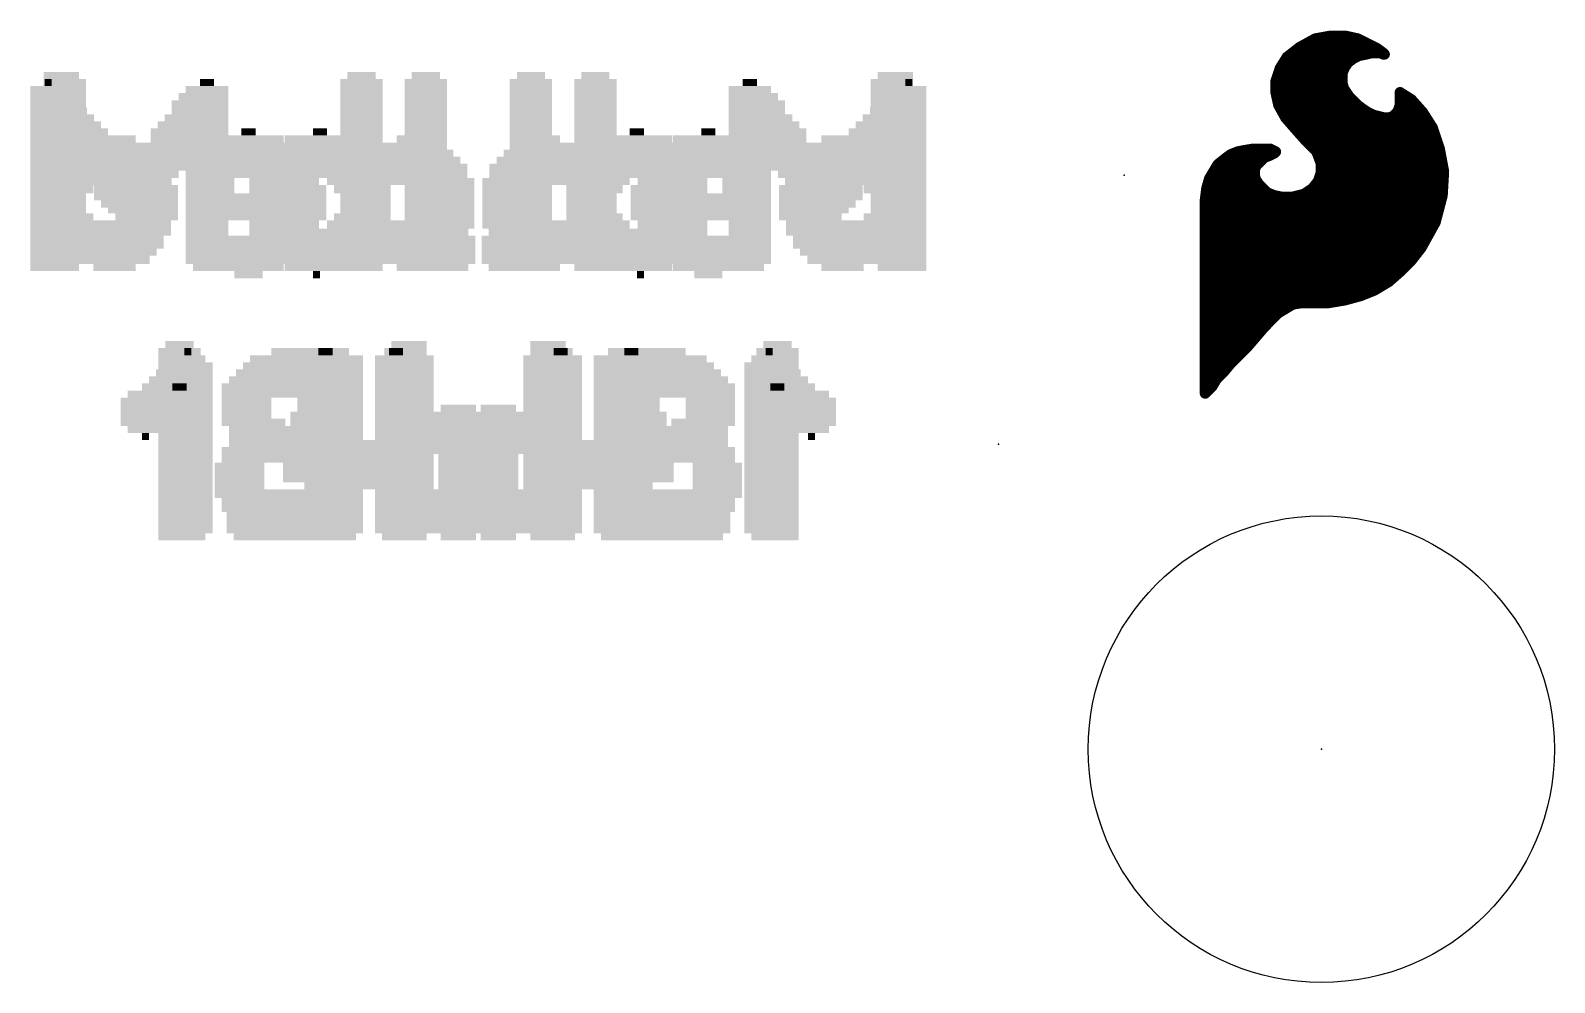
# Model space of a CAD drawing. Extents: x -17 to 166, y -13 to 51.
# Drawn here: x 13.72 to 24.51, y 23.75 to 30.49 of the extents above; entities that cross this region are included whole.
import ezdxf

# ---------------------------------------------------------------- set-up
doc = ezdxf.new("R2010")
doc.units = 0
for name, color, linetype in [('1', 12, 'CONTINUOUS'), ('20', 31, 'CONTINUOUS'), ('21', 41, 'CONTINUOUS'), ('22', 40, 'CONTINUOUS'), ('23', 53, 'CONTINUOUS'), ('24', 53, 'CONTINUOUS')]:
    doc.layers.add(name, color=color, linetype=linetype)

# ---------------------------------------------------------------- blocks, each defined once
blk = doc.blocks.new('RECT')
blk.add_solid([(-0.5, -0.5), (0.5, -0.5), (-0.5, 0.5), (0.5, 0.5)])

msp = doc.modelspace()

# ---------------------------------------------------------------- linework, layer by layer
at = {"layer": '1', "const_width": 0.0762}
for points in [[(22.817, 30.429), (22.707, 30.369)], [(22.7708, 30.4038), (23.1674, 30.4038)], [(22.927, 30.449), (22.817, 30.429)], [(23.027, 30.449), (22.927, 30.449)], [(23.117, 30.429), (23.027, 30.449)], [(23.257, 30.359), (23.117, 30.429)], [(22.617, 30.299), (22.567, 30.219)], [(22.707, 30.369), (22.617, 30.299)], [(22.6538, 30.3276), (23.2114, 30.3276)], [(23.047, 30.259), (23.087, 30.289)], [(23.087, 30.289), (23.127, 30.309)], [(23.127, 30.309), (23.177, 30.319)], [(23.177, 30.319), (23.217, 30.329)], [(23.217, 30.329), (23.277, 30.329)], [(23.297, 30.329), (23.257, 30.359)], [(23.277, 30.329), (23.297, 30.319)], [(23.2798, 30.3276), (23.2984, 30.3276)], [(23.307, 30.319), (23.297, 30.329)], [(23.297, 30.319), (23.307, 30.319)], [(22.567, 30.219), (22.537, 30.129)], [(22.5873, 30.2514), (23.0419, 30.2514)], [(23.007, 30.179), (23.017, 30.209)], [(23.017, 30.209), (23.027, 30.229)], [(23.027, 30.229), (23.047, 30.259)], [(22.537, 30.129), (22.537, 30.049)], [(22.537, 30.099), (23.012, 30.099)], [(22.5524, 30.1752), (23.007, 30.1752)], [(23.007, 30.119), (23.007, 30.179)], [(23.017, 30.079), (23.007, 30.119)], [(23.057, 30.019), (23.017, 30.079)], [(22.537, 30.049), (22.557, 29.959)], [(22.5428, 30.0228), (23.0545, 30.0228)], [(23.117, 29.959), (23.057, 30.019)], [(23.417, 30.049), (23.417, 29.959)], [(23.497, 29.999), (23.417, 30.049)], [(23.417, 30.0228), (23.4589, 30.0228)], [(23.577, 29.909), (23.497, 29.999)], [(22.557, 29.959), (22.607, 29.869)], [(22.5639, 29.9466), (23.1335, 29.9466)], [(22.6062, 29.8704), (23.3014, 29.8704)], [(22.607, 29.869), (22.677, 29.789)], [(23.157, 29.929), (23.117, 29.959)], [(23.187, 29.909), (23.157, 29.929)], [(23.227, 29.889), (23.187, 29.909)], [(23.307, 29.869), (23.227, 29.889)], [(23.337, 29.869), (23.307, 29.869)], [(23.367, 29.879), (23.337, 29.869)], [(23.3412, 29.8704), (23.6016, 29.8704)], [(23.397, 29.909), (23.367, 29.879)], [(23.407, 29.929), (23.397, 29.909)], [(23.417, 29.959), (23.407, 29.929)], [(23.4129, 29.9466), (23.5436, 29.9466)], [(23.647, 29.799), (23.577, 29.909)], [(22.6725, 29.7942), (23.6486, 29.7942)], [(22.677, 29.789), (22.757, 29.699)], [(23.697, 29.649), (23.647, 29.799)], [(22.377, 29.649), (22.317, 29.639)], [(22.3338, 29.6418), (22.5114, 29.6418)], [(22.497, 29.649), (22.377, 29.649)], [(22.537, 29.629), (22.497, 29.649)], [(22.7401, 29.718), (23.674, 29.718)], [(22.757, 29.699), (22.827, 29.629)], [(22.8142, 29.6418), (23.6984, 29.6418)], [(23.727, 29.489), (23.697, 29.649)], [(22.127, 29.539), (22.067, 29.439)], [(22.177, 29.579), (22.127, 29.539)], [(22.1603, 29.5656), (22.4336, 29.5656)], [(22.217, 29.609), (22.177, 29.579)], [(22.267, 29.629), (22.217, 29.609)], [(22.317, 29.639), (22.267, 29.629)], [(22.397, 29.529), (22.457, 29.589)], [(22.457, 29.589), (22.487, 29.599)], [(22.487, 29.599), (22.527, 29.619)], [(22.527, 29.619), (22.537, 29.629)], [(22.827, 29.629), (22.857, 29.549)], [(22.8508, 29.5656), (23.7126, 29.5656)], [(22.857, 29.549), (22.857, 29.479)], [(22.067, 29.439), (22.047, 29.369)], [(22.0972, 29.4894), (22.387, 29.4894)], [(22.387, 29.499), (22.397, 29.529)], [(22.387, 29.459), (22.387, 29.499)], [(22.397, 29.429), (22.387, 29.459)], [(22.417, 29.399), (22.397, 29.429)], [(22.857, 29.479), (22.837, 29.419)], [(22.857, 29.4894), (23.7269, 29.4894)], [(23.717, 29.319), (23.727, 29.489)], [(22.047, 29.369), (22.037, 29.289)], [(22.043, 29.337), (22.482, 29.337)], [(22.0596, 29.4132), (22.4075, 29.4132)], [(22.477, 29.339), (22.417, 29.399)], [(22.527, 29.319), (22.477, 29.339)], [(22.577, 29.309), (22.527, 29.319)], [(22.737, 29.329), (22.657, 29.309)], [(22.797, 29.369), (22.737, 29.329)], [(22.749, 29.337), (23.7181, 29.337)], [(22.837, 29.419), (22.797, 29.369)], [(22.8324, 29.4132), (23.7225, 29.4132)], [(23.667, 29.129), (23.717, 29.319)], [(22.037, 29.289), (22.037, 27.919)], [(22.037, 29.2608), (23.7017, 29.2608)], [(22.657, 29.309), (22.577, 29.309)], [(22.037, 29.1846), (23.6816, 29.1846)], [(22.037, 29.1084), (23.6556, 29.1084)], [(23.567, 28.949), (23.667, 29.129)], [(22.037, 29.0322), (23.6132, 29.0322)], [(22.037, 28.956), (23.5709, 28.956)], [(23.497, 28.859), (23.567, 28.949)], [(22.037, 28.8798), (23.5132, 28.8798)], [(22.037, 28.8036), (23.4416, 28.8036)], [(23.337, 28.709), (23.417, 28.779)], [(23.417, 28.779), (23.497, 28.859)], [(22.037, 28.7274), (23.358, 28.7274)], [(23.237, 28.649), (23.337, 28.709)], [(22.037, 28.6512), (23.2407, 28.6512)], [(22.037, 28.575), (23.003, 28.575)], [(22.907, 28.559), (23.027, 28.579)], [(23.027, 28.579), (23.137, 28.609)], [(23.137, 28.609), (23.237, 28.649)], [(22.037, 28.4988), (22.5733, 28.4988)], [(22.457, 28.389), (22.557, 28.489)], [(22.557, 28.489), (22.657, 28.549)], [(22.657, 28.549), (22.717, 28.559)], [(22.717, 28.559), (22.907, 28.559)], [(22.037, 28.4226), (22.4906, 28.4226)], [(22.037, 28.3464), (22.4205, 28.3464)], [(22.337, 28.249), (22.457, 28.389)], [(22.037, 28.2702), (22.3552, 28.2702)], [(22.217, 28.129), (22.337, 28.249)], [(22.037, 28.194), (22.282, 28.194)], [(22.037, 28.1178), (22.2077, 28.1178)], [(22.037, 28.0416), (22.1396, 28.0416)], [(22.117, 28.019), (22.167, 28.069)], [(22.167, 28.069), (22.217, 28.129)], [(22.037, 27.919), (22.087, 27.969)], [(22.037, 27.9654), (22.0834, 27.9654)], [(22.087, 27.969), (22.117, 28.019)]]:
    msp.add_lwpolyline(points, dxfattribs=at)
at = {"layer": '1', "const_width": 0.0381}
for points in [[(22.7708, 30.4229, 1), (22.7708, 30.3848)], [(22.8136, 30.4477, 1), (22.8204, 30.4103)], [(22.8261, 30.4123, 1), (22.8079, 30.4457)], [(22.927, 30.4681, 1), (22.927, 30.43)], [(22.9304, 30.4303, 1), (22.9236, 30.4677)], [(23.0311, 30.4676, 1), (23.0229, 30.4304)], [(23.027, 30.43, 1), (23.027, 30.4681)], [(23.1255, 30.446, 1), (23.1085, 30.412)], [(23.1129, 30.4104, 1), (23.1211, 30.4476)], [(23.1674, 30.3848, 1), (23.1674, 30.4229)], [(22.6053, 30.314, 1), (22.6287, 30.284)], [(22.6332, 30.2889, 1), (22.6008, 30.3091)], [(22.6538, 30.3467, 1), (22.6538, 30.3086)], [(22.6979, 30.3857, 1), (22.7161, 30.3523)], [(22.7187, 30.354, 1), (22.6953, 30.384)], [(23.0984, 30.2738, 1), (23.0756, 30.3042)], [(23.1233, 30.3277, 1), (23.1307, 30.2903)], [(23.1355, 30.292, 1), (23.1185, 30.326)], [(23.1724, 30.3375, 1), (23.1816, 30.3005)], [(23.1807, 30.3003, 1), (23.1733, 30.3377)], [(23.217, 30.3481, 1), (23.217, 30.31)], [(23.2114, 30.3086, 1), (23.2114, 30.3467)], [(23.2216, 30.3105, 1), (23.2124, 30.3475)], [(23.2684, 30.3742, 1), (23.2456, 30.3438)], [(23.2485, 30.342, 1), (23.2655, 30.376)], [(23.2855, 30.346, 1), (23.2685, 30.312)], [(23.2798, 30.3467, 1), (23.2798, 30.3086)], [(23.277, 30.31, 1), (23.277, 30.3481)], [(23.3105, 30.3425, 1), (23.2835, 30.3155)], [(23.297, 30.3381, 1), (23.297, 30.3)], [(23.2856, 30.3138, 1), (23.3084, 30.3442)], [(23.2885, 30.302, 1), (23.3055, 30.336)], [(23.2935, 30.3055, 1), (23.3205, 30.3325)], [(23.2984, 30.3086, 1), (23.2984, 30.3467)], [(23.307, 30.3, 1), (23.307, 30.3381)], [(22.5508, 30.2291, 1), (22.5832, 30.2089)], [(22.5851, 30.213, 1), (22.5489, 30.225)], [(22.5873, 30.2705, 1), (22.5873, 30.2324)], [(23, 30.2175, 1), (23.034, 30.2005)], [(23.0351, 30.203, 1), (22.9989, 30.215)], [(23.0111, 30.2396, 1), (23.0429, 30.2184)], [(23.044, 30.2205, 1), (23.01, 30.2375)], [(23.0356, 30.2742, 1), (23.0584, 30.2438)], [(23.0629, 30.2484, 1), (23.0311, 30.2696)], [(23.0419, 30.2324, 1), (23.0419, 30.2705)], [(23.0785, 30.306, 1), (23.0955, 30.272)], [(22.5189, 30.135, 1), (22.5551, 30.123)], [(22.537, 30.1181, 1), (22.537, 30.08)], [(22.5561, 30.129, 1), (22.518, 30.129)], [(22.5524, 30.1943, 1), (22.5524, 30.1562)], [(23.0261, 30.179, 1), (22.988, 30.179)], [(22.9889, 30.185, 1), (23.0251, 30.173)], [(23.0255, 30.1236, 1), (22.9885, 30.1144)], [(22.988, 30.119, 1), (23.0261, 30.119)], [(23.0329, 30.0896, 1), (23.0011, 30.0684)], [(23.007, 30.1562, 1), (23.007, 30.1943)], [(23.012, 30.08, 1), (23.012, 30.1181)], [(22.5556, 30.0531, 1), (22.5184, 30.0449)], [(22.518, 30.049, 1), (22.5561, 30.049)], [(22.5428, 30.0419, 1), (22.5428, 30.0038)], [(22.9985, 30.0744, 1), (23.0355, 30.0836)], [(23.0705, 30.0325, 1), (23.0435, 30.0055)], [(23.0411, 30.0084, 1), (23.0729, 30.0296)], [(23.0545, 30.0038, 1), (23.0545, 30.0419)], [(23.4361, 30.049, 1), (23.398, 30.049)], [(23.4271, 30.0652, 1), (23.4069, 30.0328)], [(23.417, 30.0419, 1), (23.417, 30.0038)], [(23.4589, 30.0038, 1), (23.4589, 30.0419)], [(23.5112, 30.0117, 1), (23.4828, 29.9863)], [(23.4869, 29.9828, 1), (23.5071, 30.0152)], [(22.5737, 29.9683, 1), (22.5403, 29.9497)], [(22.5384, 29.9549, 1), (22.5756, 29.9631)], [(22.5639, 29.9657, 1), (22.5639, 29.9276)], [(22.6062, 29.8895, 1), (22.6062, 29.8514)], [(22.6213, 29.8815, 1), (22.5927, 29.8565)], [(22.5903, 29.8597, 1), (22.6237, 29.8783)], [(23.1284, 29.9742, 1), (23.1056, 29.9438)], [(23.1035, 29.9455, 1), (23.1305, 29.9725)], [(23.1335, 29.9276, 1), (23.1335, 29.9657)], [(23.1676, 29.9449, 1), (23.1464, 29.9131)], [(23.1456, 29.9138, 1), (23.1684, 29.9442)], [(23.1955, 29.926, 1), (23.1785, 29.892)], [(23.1764, 29.8931, 1), (23.1976, 29.9249)], [(23.2316, 29.9075, 1), (23.2224, 29.8705)], [(23.2185, 29.872, 1), (23.2355, 29.906)], [(23.307, 29.888, 1), (23.307, 29.8499)], [(23.3014, 29.8514, 1), (23.3014, 29.8895)], [(23.3024, 29.8505, 1), (23.3116, 29.8875)], [(23.331, 29.8871, 1), (23.343, 29.8509)], [(23.3412, 29.8895, 1), (23.3412, 29.8514)], [(23.337, 29.8499, 1), (23.337, 29.888)], [(23.3535, 29.8925, 1), (23.3805, 29.8655)], [(23.373, 29.8609, 1), (23.361, 29.8971)], [(23.38, 29.9175, 1), (23.414, 29.9005)], [(23.4105, 29.8955, 1), (23.3835, 29.9225)], [(23.3889, 29.935, 1), (23.4251, 29.923)], [(23.424, 29.9205, 1), (23.39, 29.9375)], [(23.4129, 29.9657, 1), (23.4129, 29.9276)], [(23.398, 29.959, 1), (23.4361, 29.959)], [(23.4351, 29.953, 1), (23.3989, 29.965)], [(23.5436, 29.9276, 1), (23.5436, 29.9657)], [(23.5931, 29.9192, 1), (23.5609, 29.8988)], [(23.5628, 29.8963, 1), (23.5912, 29.9217)], [(23.6016, 29.8514, 1), (23.6016, 29.8895)], [(22.6725, 29.8133, 1), (22.6725, 29.7752)], [(22.6912, 29.8017, 1), (22.6628, 29.7763)], [(22.6627, 29.7765, 1), (22.6913, 29.8015)], [(23.6651, 29.805, 1), (23.6289, 29.793)], [(23.6309, 29.7888, 1), (23.6631, 29.8092)], [(23.6486, 29.7752, 1), (23.6486, 29.8133)], [(22.3338, 29.6608, 1), (22.3338, 29.6227)], [(22.377, 29.6681, 1), (22.377, 29.63)], [(22.3801, 29.6302, 1), (22.3739, 29.6678)], [(22.5055, 29.666, 1), (22.4885, 29.632)], [(22.497, 29.63, 1), (22.497, 29.6681)], [(22.5114, 29.6227, 1), (22.5114, 29.6608)], [(22.7401, 29.737, 1), (22.7401, 29.6989)], [(22.7705, 29.7125, 1), (22.7435, 29.6855)], [(22.7428, 29.6863, 1), (22.7712, 29.7117)], [(22.8142, 29.6608, 1), (22.8142, 29.6227)], [(23.674, 29.6989, 1), (23.674, 29.737)], [(23.7157, 29.6525, 1), (23.6783, 29.6455)], [(23.6984, 29.6227, 1), (23.6984, 29.6608)], [(22.1151, 29.5539, 1), (22.1389, 29.5241)], [(22.1433, 29.5292, 1), (22.1107, 29.5488)], [(22.1603, 29.5846, 1), (22.1603, 29.5465)], [(22.1656, 29.5942, 1), (22.1884, 29.5638)], [(22.1889, 29.5641, 1), (22.1651, 29.5939)], [(22.2099, 29.6267, 1), (22.2241, 29.5913)], [(22.2284, 29.5938, 1), (22.2056, 29.6242)], [(22.2633, 29.6477, 1), (22.2707, 29.6103)], [(22.2741, 29.6113, 1), (22.2599, 29.6467)], [(22.3139, 29.6578, 1), (22.3201, 29.6202)], [(22.3207, 29.6203, 1), (22.3133, 29.6577)], [(22.4336, 29.5465, 1), (22.4336, 29.5846)], [(22.451, 29.6071, 1), (22.463, 29.5709)], [(22.4705, 29.5755, 1), (22.4435, 29.6025)], [(22.4785, 29.616, 1), (22.4955, 29.582)], [(22.493, 29.5809, 1), (22.481, 29.6171)], [(22.5135, 29.6325, 1), (22.5405, 29.6055)], [(22.5355, 29.602, 1), (22.5185, 29.636)], [(22.5505, 29.6155, 1), (22.5235, 29.6425)], [(22.5285, 29.612, 1), (22.5455, 29.646)], [(22.8448, 29.6357, 1), (22.8092, 29.6223)], [(22.8135, 29.6155, 1), (22.8405, 29.6425)], [(22.8508, 29.5846, 1), (22.8508, 29.5465)], [(22.8761, 29.549, 1), (22.838, 29.549)], [(22.8392, 29.5423, 1), (22.8748, 29.5557)], [(23.6789, 29.643, 1), (23.7151, 29.655)], [(23.7126, 29.5465, 1), (23.7126, 29.5846)], [(22.0507, 29.4488, 1), (22.0833, 29.4292)], [(22.0853, 29.4338, 1), (22.0487, 29.4442)], [(22.0972, 29.5084, 1), (22.0972, 29.4703)], [(22.4061, 29.499, 1), (22.368, 29.499)], [(22.3689, 29.505, 1), (22.4051, 29.493)], [(22.4051, 29.465, 1), (22.3689, 29.453)], [(22.368, 29.459, 1), (22.4061, 29.459)], [(22.4129, 29.4396, 1), (22.3811, 29.4184)], [(22.3835, 29.5425, 1), (22.4105, 29.5155)], [(22.4151, 29.523, 1), (22.3789, 29.535)], [(22.387, 29.4703, 1), (22.387, 29.5084)], [(22.857, 29.5084, 1), (22.857, 29.4703)], [(22.838, 29.479, 1), (22.8761, 29.479)], [(22.8751, 29.473, 1), (22.8389, 29.485)], [(23.746, 29.4879, 1), (23.708, 29.4901)], [(23.7083, 29.4855, 1), (23.7457, 29.4925)], [(23.7269, 29.4703, 1), (23.7269, 29.5084)], [(22.043, 29.356, 1), (22.043, 29.3179)], [(22.0287, 29.3742, 1), (22.0653, 29.3638)], [(22.0659, 29.3666, 1), (22.0281, 29.3714)], [(22.0596, 29.4322, 1), (22.0596, 29.3941)], [(22.3789, 29.423, 1), (22.4151, 29.435)], [(22.4305, 29.4125, 1), (22.4035, 29.3855)], [(22.4011, 29.3884, 1), (22.4329, 29.4096)], [(22.4075, 29.3941, 1), (22.4075, 29.4322)], [(22.4841, 29.3567, 1), (22.4699, 29.3213)], [(22.4635, 29.3255, 1), (22.4905, 29.3525)], [(22.482, 29.3179, 1), (22.482, 29.356)], [(22.5307, 29.3377, 1), (22.5233, 29.3003)], [(22.5199, 29.3013, 1), (22.5341, 29.3367)], [(22.7264, 29.3449, 1), (22.7476, 29.3131)], [(22.749, 29.356, 1), (22.749, 29.3179)], [(22.7416, 29.3105, 1), (22.7324, 29.3475)], [(22.7821, 29.3809, 1), (22.8119, 29.3571)], [(22.8076, 29.3531, 1), (22.7864, 29.3849)], [(22.8324, 29.4322, 1), (22.8324, 29.3941)], [(22.8189, 29.425, 1), (22.8551, 29.413)], [(22.8519, 29.4071, 1), (22.8221, 29.4309)], [(23.7354, 29.3142, 1), (23.6986, 29.3238)], [(23.7181, 29.3179, 1), (23.7181, 29.356)], [(23.7225, 29.3941, 1), (23.7225, 29.4322)], [(22.0181, 29.2914, 1), (22.0559, 29.2866)], [(22.037, 29.2798, 1), (22.037, 29.2417)], [(22.0561, 29.289, 1), (22.018, 29.289)], [(22.577, 29.3281, 1), (22.577, 29.29)], [(22.5733, 29.2903, 1), (22.5807, 29.3277)], [(22.6524, 29.3275, 1), (22.6616, 29.2905)], [(22.657, 29.29, 1), (22.657, 29.3281)], [(23.698, 29.3201, 1), (23.736, 29.3179)], [(23.7017, 29.2417, 1), (23.7017, 29.2798)], [(22.037, 29.2036, 1), (22.037, 29.1655)], [(22.037, 29.1275, 1), (22.037, 29.0894)], [(23.6486, 29.1338, 1), (23.6854, 29.1242)], [(23.6837, 29.1197, 1), (23.6503, 29.1383)], [(23.6556, 29.0894, 1), (23.6556, 29.1275)], [(23.6816, 29.1655, 1), (23.6816, 29.2036)], [(22.037, 29.0513, 1), (22.037, 29.0132)], [(23.6132, 29.0132, 1), (23.6132, 29.0513)], [(22.037, 28.9751, 1), (22.037, 28.937)], [(23.5503, 28.9583, 1), (23.5837, 28.9397)], [(23.582, 28.9373, 1), (23.552, 28.9607)], [(23.5709, 28.937, 1), (23.5709, 28.9751)], [(22.037, 28.8989, 1), (22.037, 28.8608)], [(22.037, 28.8227, 1), (22.037, 28.7846)], [(23.4295, 28.7647, 1), (23.4045, 28.7933)], [(23.4416, 28.7846, 1), (23.4416, 28.8227)], [(23.482, 28.8707, 1), (23.512, 28.8473)], [(23.5105, 28.8455, 1), (23.4835, 28.8725)], [(23.5132, 28.8608, 1), (23.5132, 28.8989)], [(22.037, 28.7465, 1), (22.037, 28.7084)], [(23.3245, 28.7233, 1), (23.3495, 28.6947)], [(23.3468, 28.6927, 1), (23.3272, 28.7253)], [(23.358, 28.7084, 1), (23.358, 28.7465)], [(23.4035, 28.7925, 1), (23.4305, 28.7655)], [(22.037, 28.6703, 1), (22.037, 28.6322)], [(22.037, 28.5941, 1), (22.037, 28.556)], [(23.003, 28.556, 1), (23.003, 28.5941)], [(23.022, 28.5974, 1), (23.032, 28.5606)], [(23.0301, 28.5602, 1), (23.0239, 28.5978)], [(23.1299, 28.6267, 1), (23.1441, 28.5913)], [(23.142, 28.5906, 1), (23.132, 28.6274)], [(23.2272, 28.6653, 1), (23.2468, 28.6327)], [(23.2441, 28.6313, 1), (23.2299, 28.6667)], [(23.2407, 28.6322, 1), (23.2407, 28.6703)], [(22.037, 28.5179, 1), (22.037, 28.4798)], [(22.5472, 28.5053, 1), (22.5668, 28.4727)], [(22.5705, 28.4755, 1), (22.5435, 28.5025)], [(22.5733, 28.4798, 1), (22.5733, 28.5179)], [(22.6539, 28.5678, 1), (22.6601, 28.5302)], [(22.6668, 28.5327, 1), (22.6472, 28.5653)], [(22.717, 28.5781, 1), (22.717, 28.54)], [(22.7201, 28.5402, 1), (22.7139, 28.5778)], [(22.9039, 28.5778, 1), (22.9101, 28.5402)], [(22.907, 28.54, 1), (22.907, 28.5781)], [(22.037, 28.4417, 1), (22.037, 28.4036)], [(22.037, 28.3655, 1), (22.037, 28.3274)], [(22.4205, 28.3274, 1), (22.4205, 28.3655)], [(22.4435, 28.4025, 1), (22.4705, 28.3755)], [(22.4715, 28.3766, 1), (22.4425, 28.4014)], [(22.4906, 28.4036, 1), (22.4906, 28.4417)], [(22.037, 28.2893, 1), (22.037, 28.2512)], [(22.3225, 28.2614, 1), (22.3515, 28.2366)], [(22.3505, 28.2355, 1), (22.3235, 28.2625)], [(22.3552, 28.2512, 1), (22.3552, 28.2893)], [(22.037, 28.2131, 1), (22.037, 28.175)], [(22.282, 28.175, 1), (22.282, 28.2131)], [(22.037, 28.1369, 1), (22.037, 28.0988)], [(22.037, 28.0607, 1), (22.037, 28.0226)], [(22.1396, 28.0226, 1), (22.1396, 28.0607)], [(22.1524, 28.0812, 1), (22.1816, 28.0568)], [(22.1805, 28.0555, 1), (22.1535, 28.0825)], [(22.2035, 28.1425, 1), (22.2305, 28.1155)], [(22.2316, 28.1168, 1), (22.2024, 28.1412)], [(22.2077, 28.0988, 1), (22.2077, 28.1369)], [(22.037, 27.9845, 1), (22.037, 27.9464)], [(22.0235, 27.9325, 1), (22.0505, 27.9055)], [(22.0707, 27.9788, 1), (22.1033, 27.9592)], [(22.1005, 27.9555, 1), (22.0735, 27.9825)], [(22.0834, 27.9464, 1), (22.0834, 27.9845)], [(22.1035, 28.0325, 1), (22.1305, 28.0055)], [(22.1333, 28.0092, 1), (22.1007, 28.0288)], [(22.018, 27.919, 1), (22.0561, 27.919)]]:
    msp.add_lwpolyline(points, format="xyb", dxfattribs=at)
at = {"layer": '20'}
msp.add_circle((22.86, 25.4), 1.651, dxfattribs=at)
at = {"layer": '23'}
for p in [(22.86, 29.21), (22.86, 25.4)]:
    msp.add_point(p, dxfattribs=at)
at = {"layer": '24'}
for p in [(21.463, 29.464), (20.574, 27.559)]:
    msp.add_point(p, dxfattribs=at)

# ---------------------------------------------------------------- block references
at = {"layer": '21'}
for p, xscale, yscale in [((13.844, 30.119), 0.05, 0.05), ((14.969, 30.119), 0.1, 0.05), ((16.519, 30.119), 0.3, 0.05), ((16.519, 30.169), 0.2, 0.05), ((17.719, 30.119), 0.3, 0.05), ((17.719, 30.169), 0.2, 0.05), ((19.819, 30.119), 0.3, 0.05), ((19.844, 30.169), 0.25, 0.05), ((13.869, 30.069), 0.3, 0.05), ((13.894, 30.019), 0.35, 0.05), ((14.944, 30.019), 0.35, 0.05), ((14.969, 30.069), 0.3, 0.05), ((16.519, 30.069), 0.3, 0.05), ((16.519, 30.019), 0.3, 0.05), ((17.719, 30.069), 0.3, 0.05), ((17.719, 30.019), 0.3, 0.05), ((19.844, 30.069), 0.35, 0.05), ((19.844, 30.019), 0.35, 0.05), ((13.894, 29.969), 0.35, 0.05), ((13.919, 29.919), 0.4, 0.05), ((13.944, 29.869), 0.45, 0.05), ((14.894, 29.869), 0.45, 0.05), ((14.919, 29.969), 0.4, 0.05), ((14.919, 29.919), 0.4, 0.05), ((16.519, 29.969), 0.3, 0.05), ((16.519, 29.919), 0.3, 0.05), ((16.519, 29.869), 0.3, 0.05), ((17.719, 29.969), 0.3, 0.05), ((17.719, 29.919), 0.3, 0.05), ((17.719, 29.869), 0.3, 0.05), ((19.844, 29.969), 0.35, 0.05), ((19.844, 29.919), 0.35, 0.05), ((19.844, 29.869), 0.35, 0.05), ((13.969, 29.819), 0.5, 0.05), ((13.994, 29.769), 0.55, 0.05), ((14.844, 29.769), 0.55, 0.05), ((14.869, 29.819), 0.5, 0.05), ((15.769, 29.769), 0.1, 0.05), ((16.519, 29.819), 0.3, 0.05), ((16.519, 29.769), 0.3, 0.05), ((17.719, 29.819), 0.3, 0.05), ((17.719, 29.769), 0.3, 0.05), ((18.519, 29.769), 0.1, 0.05), ((19.844, 29.819), 0.35, 0.05), ((19.844, 29.769), 0.35, 0.05), ((13.994, 29.719), 0.55, 0.05), ((14.019, 29.669), 0.6, 0.05), ((14.819, 29.669), 0.6, 0.05), ((14.844, 29.719), 0.55, 0.05), ((15.769, 29.669), 0.6, 0.05), ((15.744, 29.719), 0.45, 0.05), ((16.519, 29.719), 0.3, 0.05), ((16.519, 29.669), 0.3, 0.05), ((17.494, 29.669), 0.75, 0.05), ((17.344, 29.719), 0.25, 0.05), ((17.719, 29.719), 0.3, 0.05), ((18.494, 29.669), 0.65, 0.05), ((18.494, 29.719), 0.45, 0.05), ((19.619, 29.669), 0.8, 0.05), ((19.469, 29.719), 0.3, 0.05), ((19.844, 29.719), 0.35, 0.05), ((14.044, 29.619), 0.65, 0.05), ((14.419, 29.569), 1.4, 0.05), ((14.794, 29.619), 0.65, 0.05), ((15.744, 29.619), 0.75, 0.05), ((15.769, 29.569), 0.8, 0.05), ((16.519, 29.619), 0.3, 0.05), ((16.519, 29.569), 0.3, 0.05), ((17.444, 29.569), 0.85, 0.05), ((17.469, 29.619), 0.8, 0.05), ((18.469, 29.569), 0.8, 0.05), ((18.494, 29.619), 0.75, 0.05), ((19.569, 29.569), 0.9, 0.05), ((19.594, 29.619), 0.85, 0.05), ((14.419, 29.519), 1.4, 0.05), ((13.869, 29.469), 0.3, 0.05), ((14.419, 29.469), 0.7, 0.05), ((14.969, 29.469), 0.3, 0.05), ((15.744, 29.469), 0.95, 0.05), ((15.744, 29.519), 0.85, 0.05), ((16.519, 29.519), 0.3, 0.05), ((16.519, 29.469), 0.3, 0.05), ((17.419, 29.519), 0.9, 0.05), ((17.419, 29.469), 0.9, 0.05), ((18.469, 29.519), 0.9, 0.05), ((18.469, 29.469), 0.9, 0.05), ((19.544, 29.469), 0.95, 0.05), ((19.569, 29.519), 0.9, 0.05), ((13.869, 29.419), 0.3, 0.05), ((13.869, 29.364), 0.3, 0.06), ((14.419, 29.419), 0.6, 0.05), ((14.419, 29.364), 0.5, 0.06), ((14.969, 29.419), 0.3, 0.05), ((14.969, 29.364), 0.3, 0.06), ((15.469, 29.419), 0.4, 0.05), ((15.444, 29.364), 0.35, 0.06), ((16.019, 29.419), 0.4, 0.05), ((16.069, 29.364), 0.4, 0.06), ((16.519, 29.419), 0.3, 0.05), ((16.519, 29.364), 0.3, 0.06), ((17.394, 29.419), 0.95, 0.05), ((17.094, 29.364), 0.35, 0.06), ((17.694, 29.364), 0.35, 0.06), ((18.144, 29.364), 0.35, 0.06), ((18.194, 29.419), 0.35, 0.05), ((18.769, 29.419), 0.3, 0.05), ((18.769, 29.364), 0.3, 0.06), ((19.219, 29.364), 0.4, 0.06), ((19.544, 29.419), 0.95, 0.05), ((19.819, 29.364), 0.4, 0.06), ((13.869, 29.309), 0.3, 0.05), ((13.869, 29.259), 0.3, 0.05), ((14.419, 29.309), 0.5, 0.05), ((14.419, 29.259), 0.4, 0.05), ((14.969, 29.309), 0.3, 0.05), ((14.969, 29.259), 0.3, 0.05), ((15.394, 29.259), 0.35, 0.05), ((15.419, 29.309), 0.3, 0.05), ((16.094, 29.309), 0.35, 0.05), ((16.094, 29.259), 0.35, 0.05), ((16.519, 29.309), 0.3, 0.05), ((16.519, 29.259), 0.3, 0.05), ((17.094, 29.309), 0.35, 0.05), ((17.094, 29.259), 0.35, 0.05), ((17.694, 29.309), 0.35, 0.05), ((17.694, 29.259), 0.35, 0.05), ((18.444, 29.309), 0.95, 0.05), ((18.444, 29.259), 0.95, 0.05), ((19.194, 29.309), 0.35, 0.05), ((19.194, 29.259), 0.35, 0.05), ((19.844, 29.309), 0.35, 0.05), ((19.844, 29.259), 0.35, 0.05), ((13.869, 29.219), 0.3, 0.05), ((13.869, 29.169), 0.3, 0.05), ((13.869, 29.114), 0.3, 0.06), ((14.419, 29.219), 0.3, 0.05), ((14.419, 29.169), 0.2, 0.05), ((14.969, 29.219), 0.3, 0.05), ((14.969, 29.169), 0.3, 0.05), ((14.969, 29.114), 0.3, 0.06), ((15.419, 29.219), 0.3, 0.05), ((15.444, 29.169), 0.35, 0.05), ((15.469, 29.114), 0.4, 0.06), ((16.019, 29.114), 0.4, 0.06), ((16.069, 29.169), 0.4, 0.05), ((16.094, 29.219), 0.35, 0.05), ((16.519, 29.219), 0.3, 0.05), ((16.519, 29.169), 0.3, 0.05), ((16.519, 29.114), 0.3, 0.06), ((17.094, 29.219), 0.35, 0.05), ((17.094, 29.169), 0.35, 0.05), ((17.394, 29.114), 0.95, 0.06), ((17.694, 29.219), 0.35, 0.05), ((17.694, 29.169), 0.35, 0.05), ((18.419, 29.219), 0.9, 0.05), ((18.394, 29.169), 0.85, 0.05), ((18.194, 29.114), 0.35, 0.06), ((19.194, 29.219), 0.35, 0.05), ((19.219, 29.169), 0.4, 0.05), ((19.544, 29.114), 0.95, 0.06), ((19.819, 29.169), 0.4, 0.05), ((19.844, 29.219), 0.35, 0.05), ((13.869, 29.059), 0.3, 0.05), ((13.869, 29.009), 0.3, 0.05), ((14.969, 29.059), 0.3, 0.05), ((14.969, 29.009), 0.3, 0.05), ((15.744, 29.059), 0.95, 0.05), ((15.744, 29.009), 0.85, 0.05), ((16.594, 29.059), 0.45, 0.05), ((16.619, 29.009), 0.5, 0.05), ((17.419, 29.059), 0.9, 0.05), ((17.419, 29.009), 0.9, 0.05), ((18.219, 29.059), 0.4, 0.05), ((18.444, 29.009), 0.85, 0.05), ((18.744, 29.059), 0.15, 0.05), ((19.544, 29.059), 0.95, 0.05), ((19.569, 29.009), 0.9, 0.05), ((13.869, 28.969), 0.3, 0.05), ((13.869, 28.919), 0.3, 0.05), ((14.969, 28.969), 0.3, 0.05), ((14.969, 28.919), 0.3, 0.05), ((15.769, 28.969), 0.8, 0.05), ((15.769, 28.919), 0.7, 0.05), ((16.619, 28.969), 0.5, 0.05), ((16.619, 28.919), 0.5, 0.05), ((17.444, 28.969), 0.85, 0.05), ((17.469, 28.919), 0.8, 0.05), ((18.469, 28.969), 0.8, 0.05), ((18.494, 28.919), 0.75, 0.05), ((19.569, 28.969), 0.9, 0.05), ((19.594, 28.919), 0.85, 0.05), ((13.869, 28.864), 0.3, 0.06), ((13.844, 28.809), 0.25, 0.05), ((14.969, 28.864), 0.3, 0.06), ((14.969, 28.809), 0.2, 0.05), ((15.769, 28.864), 0.6, 0.06), ((15.744, 28.809), 0.45, 0.05), ((16.644, 28.864), 0.45, 0.06), ((16.644, 28.809), 0.35, 0.05), ((17.494, 28.864), 0.75, 0.06), ((17.344, 28.809), 0.25, 0.05), ((17.694, 28.809), 0.25, 0.05), ((18.519, 28.864), 0.7, 0.06), ((18.544, 28.809), 0.55, 0.05), ((19.594, 28.864), 0.75, 0.06), ((19.469, 28.809), 0.3, 0.05), ((19.844, 28.809), 0.25, 0.05), ((15.744, 28.759), 0.05, 0.05), ((18.519, 28.759), 0.2, 0.05), ((17.383, 28.264), 0.25, 0.05), ((19.008, 28.264), 0.2, 0.05), ((14.833, 28.164), 0.25, 0.05), ((14.833, 28.214), 0.05, 0.05), ((15.808, 28.164), 0.3, 0.05), ((15.808, 28.214), 0.1, 0.05), ((16.308, 28.164), 0.3, 0.05), ((16.308, 28.214), 0.1, 0.05), ((17.383, 28.164), 0.35, 0.05), ((17.408, 28.214), 0.3, 0.05), ((18.108, 28.164), 0.8, 0.05), ((18.083, 28.214), 0.55, 0.05), ((19.008, 28.214), 0.3, 0.05), ((19.008, 28.164), 0.3, 0.05), ((14.808, 28.064), 0.4, 0.05), ((14.833, 28.114), 0.35, 0.05), ((15.833, 28.114), 0.35, 0.05), ((15.833, 28.064), 0.35, 0.05), ((16.308, 28.114), 0.3, 0.05), ((16.333, 28.064), 0.35, 0.05), ((17.383, 28.114), 0.35, 0.05), ((17.383, 28.064), 0.35, 0.05), ((18.133, 28.114), 0.85, 0.05), ((18.158, 28.064), 0.9, 0.05), ((19.008, 28.114), 0.3, 0.05), ((19.008, 28.064), 0.3, 0.05), ((14.758, 27.964), 0.5, 0.05), ((14.783, 28.014), 0.45, 0.05), ((15.783, 27.964), 0.35, 0.05), ((15.833, 28.014), 0.35, 0.05), ((16.333, 28.014), 0.35, 0.05), ((16.333, 27.964), 0.35, 0.05), ((17.383, 28.014), 0.35, 0.05), ((17.383, 27.964), 0.35, 0.05), ((18.183, 28.014), 0.95, 0.05), ((19.008, 28.014), 0.3, 0.05), ((19.008, 27.964), 0.1, 0.05), ((14.683, 27.864), 0.65, 0.05), ((14.708, 27.914), 0.6, 0.05), ((15.783, 27.914), 0.35, 0.05), ((15.783, 27.864), 0.35, 0.05), ((16.333, 27.914), 0.35, 0.05), ((16.333, 27.864), 0.35, 0.05), ((17.383, 27.914), 0.35, 0.05), ((17.383, 27.864), 0.35, 0.05), ((17.858, 27.864), 0.3, 0.05), ((18.533, 27.864), 0.35, 0.05), ((14.683, 27.814), 0.65, 0.05), ((14.683, 27.764), 0.65, 0.05), ((14.683, 27.714), 0.65, 0.05), ((15.733, 27.764), 0.35, 0.05), ((15.733, 27.714), 0.35, 0.05), ((15.783, 27.814), 0.35, 0.05), ((16.333, 27.814), 0.35, 0.05), ((16.333, 27.764), 0.35, 0.05), ((16.333, 27.714), 0.35, 0.05), ((17.158, 27.714), 0.8, 0.05), ((17.183, 27.764), 0.75, 0.05), ((17.033, 27.814), 0.25, 0.05), ((17.383, 27.814), 0.35, 0.05), ((17.858, 27.814), 0.3, 0.05), ((17.858, 27.764), 0.3, 0.05), ((17.858, 27.714), 0.3, 0.05), ((18.483, 27.714), 0.45, 0.05), ((18.533, 27.814), 0.35, 0.05), ((18.533, 27.764), 0.35, 0.05), ((19.008, 27.764), 0.3, 0.05), ((19.008, 27.714), 0.3, 0.05), ((19.033, 27.814), 0.25, 0.05), ((14.708, 27.664), 0.6, 0.05), ((14.533, 27.614), 0.05, 0.05), ((14.833, 27.614), 0.35, 0.05), ((15.733, 27.664), 0.35, 0.05), ((15.733, 27.614), 0.35, 0.05), ((16.333, 27.664), 0.35, 0.05), ((16.333, 27.614), 0.35, 0.05), ((17.108, 27.614), 0.9, 0.05), ((17.133, 27.664), 0.85, 0.05), ((17.858, 27.664), 0.3, 0.05), ((17.858, 27.614), 0.3, 0.05), ((18.408, 27.664), 0.5, 0.05), ((18.408, 27.614), 0.5, 0.05), ((19.008, 27.664), 0.3, 0.05), ((19.008, 27.614), 0.3, 0.05), ((14.833, 27.564), 0.35, 0.05), ((14.833, 27.514), 0.35, 0.05), ((17.083, 27.514), 0.95, 0.05), ((17.108, 27.564), 0.9, 0.05), ((17.858, 27.564), 0.3, 0.05), ((17.858, 27.514), 0.3, 0.05), ((18.408, 27.564), 0.5, 0.05), ((18.433, 27.514), 0.55, 0.05), ((19.008, 27.564), 0.3, 0.05), ((19.008, 27.514), 0.3, 0.05), ((14.833, 27.459), 0.35, 0.06), ((14.833, 27.404), 0.35, 0.05), ((16.783, 27.459), 0.35, 0.06), ((16.783, 27.404), 0.35, 0.05), ((17.383, 27.459), 0.35, 0.06), ((17.383, 27.404), 0.35, 0.05), ((17.858, 27.459), 0.3, 0.06), ((17.858, 27.404), 0.3, 0.05), ((18.458, 27.459), 0.5, 0.06), ((18.583, 27.404), 0.35, 0.05), ((19.008, 27.459), 0.3, 0.06), ((19.008, 27.404), 0.3, 0.05), ((14.833, 27.354), 0.35, 0.05), ((14.833, 27.314), 0.35, 0.05), ((16.758, 27.354), 0.3, 0.05), ((16.783, 27.314), 0.35, 0.05), ((17.383, 27.354), 0.35, 0.05), ((17.383, 27.314), 0.35, 0.05), ((17.858, 27.354), 0.3, 0.05), ((17.858, 27.314), 0.3, 0.05), ((18.583, 27.354), 0.35, 0.05), ((18.583, 27.314), 0.35, 0.05), ((19.008, 27.354), 0.3, 0.05), ((19.008, 27.314), 0.3, 0.05), ((14.833, 27.264), 0.35, 0.05), ((14.833, 27.209), 0.35, 0.06), ((15.258, 27.209), 0.2, 0.06), ((16.083, 27.264), 0.85, 0.05), ((16.333, 27.209), 0.35, 0.06), ((16.783, 27.264), 0.35, 0.05), ((17.083, 27.209), 0.95, 0.06), ((17.383, 27.264), 0.35, 0.05), ((17.858, 27.264), 0.3, 0.05), ((18.233, 27.209), 1.05, 0.06), ((18.583, 27.264), 0.35, 0.05), ((19.008, 27.264), 0.3, 0.05), ((19.008, 27.209), 0.3, 0.06), ((14.833, 27.154), 0.35, 0.05), ((14.833, 27.104), 0.35, 0.05), ((14.833, 27.064), 0.35, 0.05), ((15.258, 27.154), 0.3, 0.05), ((15.283, 27.104), 0.35, 0.05), ((15.283, 27.064), 0.35, 0.05), ((16.333, 27.154), 0.35, 0.05), ((16.333, 27.104), 0.35, 0.05), ((16.333, 27.064), 0.35, 0.05), ((17.108, 27.154), 0.9, 0.05), ((17.108, 27.104), 0.9, 0.05), ((17.133, 27.064), 0.85, 0.05), ((18.183, 27.064), 0.95, 0.05), ((19.008, 27.154), 0.3, 0.05), ((19.008, 27.104), 0.3, 0.05), ((19.008, 27.064), 0.3, 0.05), ((14.833, 27.014), 0.35, 0.05), ((14.833, 26.959), 0.35, 0.06), ((15.283, 27.014), 0.35, 0.05), ((15.283, 26.959), 0.35, 0.06), ((16.333, 27.014), 0.35, 0.05), ((16.308, 26.959), 0.3, 0.06), ((17.158, 27.014), 0.8, 0.05), ((17.183, 26.959), 0.75, 0.06), ((18.158, 27.014), 0.9, 0.05), ((18.133, 26.959), 0.85, 0.06), ((19.008, 27.014), 0.3, 0.05), ((19.008, 26.959), 0.3, 0.06), ((14.833, 26.904), 0.25, 0.05), ((15.283, 26.904), 0.25, 0.05), ((16.333, 26.904), 0.25, 0.05), ((17.033, 26.904), 0.25, 0.05), ((17.383, 26.904), 0.25, 0.05), ((18.133, 26.904), 0.75, 0.05), ((19.033, 26.904), 0.25, 0.05)]:
    msp.add_blockref('RECT', p, dxfattribs=dict(at, xscale=xscale, yscale=yscale))
for p, yscale in [((18.208, 27.964), 0.05), ((18.208, 27.914), 0.05), ((16.008, 27.564), 0.05), ((16.008, 27.514), 0.05), ((16.008, 27.459), 0.06), ((16.008, 27.404), 0.05), ((16.008, 27.354), 0.05), ((16.008, 27.314), 0.05), ((18.208, 27.154), 0.05), ((18.208, 27.104), 0.05)]:
    msp.add_blockref('RECT', p, dxfattribs=dict(at, yscale=yscale))
at = {"layer": '22', "rotation": 180}
for p, xscale, yscale in [((13.938, 30.169), 0.25, 0.05), ((13.963, 30.119), 0.3, 0.05), ((16.063, 30.119), 0.3, 0.05), ((16.063, 30.169), 0.2, 0.05), ((17.263, 30.119), 0.3, 0.05), ((17.263, 30.169), 0.2, 0.05), ((18.813, 30.119), 0.1, 0.05), ((19.938, 30.119), 0.05, 0.05), ((13.938, 30.069), 0.35, 0.05), ((13.938, 30.019), 0.35, 0.05), ((16.063, 30.069), 0.3, 0.05), ((16.063, 30.019), 0.3, 0.05), ((17.263, 30.069), 0.3, 0.05), ((17.263, 30.019), 0.3, 0.05), ((18.813, 30.069), 0.3, 0.05), ((18.838, 30.019), 0.35, 0.05), ((19.888, 30.019), 0.35, 0.05), ((19.913, 30.069), 0.3, 0.05), ((13.938, 29.969), 0.35, 0.05), ((13.938, 29.919), 0.35, 0.05), ((13.938, 29.869), 0.35, 0.05), ((16.063, 29.969), 0.3, 0.05), ((16.063, 29.919), 0.3, 0.05), ((16.063, 29.869), 0.3, 0.05), ((17.263, 29.969), 0.3, 0.05), ((17.263, 29.919), 0.3, 0.05), ((17.263, 29.869), 0.3, 0.05), ((18.863, 29.969), 0.4, 0.05), ((18.863, 29.919), 0.4, 0.05), ((18.888, 29.869), 0.45, 0.05), ((19.838, 29.869), 0.45, 0.05), ((19.863, 29.919), 0.4, 0.05), ((19.888, 29.969), 0.35, 0.05), ((13.938, 29.819), 0.35, 0.05), ((13.938, 29.769), 0.35, 0.05), ((15.263, 29.769), 0.1, 0.05), ((16.063, 29.819), 0.3, 0.05), ((16.063, 29.769), 0.3, 0.05), ((17.263, 29.819), 0.3, 0.05), ((17.263, 29.769), 0.3, 0.05), ((18.013, 29.769), 0.1, 0.05), ((18.913, 29.819), 0.5, 0.05), ((18.938, 29.769), 0.55, 0.05), ((19.788, 29.769), 0.55, 0.05), ((19.813, 29.819), 0.5, 0.05), ((13.938, 29.719), 0.35, 0.05), ((14.163, 29.669), 0.8, 0.05), ((14.313, 29.719), 0.3, 0.05), ((15.288, 29.669), 0.65, 0.05), ((15.288, 29.719), 0.45, 0.05), ((16.063, 29.719), 0.3, 0.05), ((16.288, 29.669), 0.75, 0.05), ((16.438, 29.719), 0.25, 0.05), ((17.263, 29.719), 0.3, 0.05), ((17.263, 29.669), 0.3, 0.05), ((18.013, 29.669), 0.6, 0.05), ((18.038, 29.719), 0.45, 0.05), ((18.938, 29.719), 0.55, 0.05), ((18.963, 29.669), 0.6, 0.05), ((19.763, 29.669), 0.6, 0.05), ((19.788, 29.719), 0.55, 0.05), ((14.188, 29.619), 0.85, 0.05), ((14.213, 29.569), 0.9, 0.05), ((15.288, 29.619), 0.75, 0.05), ((15.313, 29.569), 0.8, 0.05), ((16.313, 29.619), 0.8, 0.05), ((16.338, 29.569), 0.85, 0.05), ((17.263, 29.619), 0.3, 0.05), ((17.263, 29.569), 0.3, 0.05), ((18.013, 29.569), 0.8, 0.05), ((18.038, 29.619), 0.75, 0.05), ((18.988, 29.619), 0.65, 0.05), ((19.363, 29.569), 1.4, 0.05), ((19.738, 29.619), 0.65, 0.05), ((14.213, 29.519), 0.9, 0.05), ((14.238, 29.469), 0.95, 0.05), ((15.313, 29.519), 0.9, 0.05), ((15.313, 29.469), 0.9, 0.05), ((16.363, 29.519), 0.9, 0.05), ((16.363, 29.469), 0.9, 0.05), ((17.263, 29.519), 0.3, 0.05), ((17.263, 29.469), 0.3, 0.05), ((18.038, 29.469), 0.95, 0.05), ((18.038, 29.519), 0.85, 0.05), ((19.363, 29.519), 1.4, 0.05), ((18.813, 29.469), 0.3, 0.05), ((19.363, 29.469), 0.7, 0.05), ((19.913, 29.469), 0.3, 0.05), ((14.238, 29.419), 0.95, 0.05), ((13.963, 29.364), 0.4, 0.06), ((14.563, 29.364), 0.4, 0.06), ((15.013, 29.419), 0.3, 0.05), ((15.013, 29.364), 0.3, 0.06), ((15.588, 29.419), 0.35, 0.05), ((15.638, 29.364), 0.35, 0.06), ((16.388, 29.419), 0.95, 0.05), ((16.088, 29.364), 0.35, 0.06), ((16.688, 29.364), 0.35, 0.06), ((17.263, 29.419), 0.3, 0.05), ((17.263, 29.364), 0.3, 0.06), ((17.713, 29.364), 0.4, 0.06), ((17.763, 29.419), 0.4, 0.05), ((18.313, 29.419), 0.4, 0.05), ((18.338, 29.364), 0.35, 0.06), ((18.813, 29.419), 0.3, 0.05), ((18.813, 29.364), 0.3, 0.06), ((19.363, 29.419), 0.6, 0.05), ((19.363, 29.364), 0.5, 0.06), ((19.913, 29.419), 0.3, 0.05), ((19.913, 29.364), 0.3, 0.06), ((13.938, 29.309), 0.35, 0.05), ((13.938, 29.259), 0.35, 0.05), ((14.588, 29.309), 0.35, 0.05), ((14.588, 29.259), 0.35, 0.05), ((15.338, 29.309), 0.95, 0.05), ((15.338, 29.259), 0.95, 0.05), ((16.088, 29.309), 0.35, 0.05), ((16.088, 29.259), 0.35, 0.05), ((16.688, 29.309), 0.35, 0.05), ((16.688, 29.259), 0.35, 0.05), ((17.263, 29.309), 0.3, 0.05), ((17.263, 29.259), 0.3, 0.05), ((17.688, 29.309), 0.35, 0.05), ((17.688, 29.259), 0.35, 0.05), ((18.363, 29.309), 0.3, 0.05), ((18.388, 29.259), 0.35, 0.05), ((18.813, 29.309), 0.3, 0.05), ((18.813, 29.259), 0.3, 0.05), ((19.363, 29.309), 0.5, 0.05), ((19.363, 29.259), 0.4, 0.05), ((19.913, 29.309), 0.3, 0.05), ((19.913, 29.259), 0.3, 0.05), ((13.938, 29.219), 0.35, 0.05), ((13.963, 29.169), 0.4, 0.05), ((14.238, 29.114), 0.95, 0.06), ((14.563, 29.169), 0.4, 0.05), ((14.588, 29.219), 0.35, 0.05), ((15.363, 29.219), 0.9, 0.05), ((15.388, 29.169), 0.85, 0.05), ((15.588, 29.114), 0.35, 0.06), ((16.088, 29.219), 0.35, 0.05), ((16.088, 29.169), 0.35, 0.05), ((16.388, 29.114), 0.95, 0.06), ((16.688, 29.219), 0.35, 0.05), ((16.688, 29.169), 0.35, 0.05), ((17.263, 29.219), 0.3, 0.05), ((17.263, 29.169), 0.3, 0.05), ((17.263, 29.114), 0.3, 0.06), ((17.688, 29.219), 0.35, 0.05), ((17.713, 29.169), 0.4, 0.05), ((17.763, 29.114), 0.4, 0.06), ((18.313, 29.114), 0.4, 0.06), ((18.338, 29.169), 0.35, 0.05), ((18.363, 29.219), 0.3, 0.05), ((18.813, 29.219), 0.3, 0.05), ((18.813, 29.169), 0.3, 0.05), ((18.813, 29.114), 0.3, 0.06), ((19.363, 29.219), 0.3, 0.05), ((19.363, 29.169), 0.2, 0.05), ((19.913, 29.219), 0.3, 0.05), ((19.913, 29.169), 0.3, 0.05), ((19.913, 29.114), 0.3, 0.06), ((14.238, 29.059), 0.95, 0.05), ((14.213, 29.009), 0.9, 0.05), ((15.338, 29.009), 0.85, 0.05), ((15.038, 29.059), 0.15, 0.05), ((15.563, 29.059), 0.4, 0.05), ((16.363, 29.059), 0.9, 0.05), ((16.363, 29.009), 0.9, 0.05), ((17.163, 29.009), 0.5, 0.05), ((17.188, 29.059), 0.45, 0.05), ((18.038, 29.059), 0.95, 0.05), ((18.038, 29.009), 0.85, 0.05), ((18.813, 29.059), 0.3, 0.05), ((18.813, 29.009), 0.3, 0.05), ((19.913, 29.059), 0.3, 0.05), ((19.913, 29.009), 0.3, 0.05), ((14.213, 28.969), 0.9, 0.05), ((14.188, 28.919), 0.85, 0.05), ((15.313, 28.969), 0.8, 0.05), ((15.288, 28.919), 0.75, 0.05), ((16.338, 28.969), 0.85, 0.05), ((16.313, 28.919), 0.8, 0.05), ((17.163, 28.969), 0.5, 0.05), ((17.163, 28.919), 0.5, 0.05), ((18.013, 28.969), 0.8, 0.05), ((18.013, 28.919), 0.7, 0.05), ((18.813, 28.969), 0.3, 0.05), ((18.813, 28.919), 0.3, 0.05), ((19.913, 28.969), 0.3, 0.05), ((19.913, 28.919), 0.3, 0.05), ((14.188, 28.864), 0.75, 0.06), ((13.938, 28.809), 0.25, 0.05), ((14.313, 28.809), 0.3, 0.05), ((15.263, 28.864), 0.7, 0.06), ((15.238, 28.809), 0.55, 0.05), ((16.288, 28.864), 0.75, 0.06), ((16.088, 28.809), 0.25, 0.05), ((16.438, 28.809), 0.25, 0.05), ((17.138, 28.864), 0.45, 0.06), ((17.138, 28.809), 0.35, 0.05), ((18.013, 28.864), 0.6, 0.06), ((18.038, 28.809), 0.45, 0.05), ((18.813, 28.864), 0.3, 0.06), ((18.813, 28.809), 0.2, 0.05), ((19.913, 28.864), 0.3, 0.06), ((19.938, 28.809), 0.25, 0.05), ((15.263, 28.759), 0.2, 0.05), ((18.038, 28.759), 0.05, 0.05), ((14.774, 28.264), 0.2, 0.05), ((16.399, 28.264), 0.25, 0.05), ((14.774, 28.214), 0.3, 0.05), ((14.774, 28.164), 0.3, 0.05), ((15.674, 28.164), 0.8, 0.05), ((15.699, 28.214), 0.55, 0.05), ((16.374, 28.214), 0.3, 0.05), ((16.399, 28.164), 0.35, 0.05), ((17.474, 28.164), 0.3, 0.05), ((17.474, 28.214), 0.1, 0.05), ((17.974, 28.164), 0.3, 0.05), ((17.974, 28.214), 0.1, 0.05), ((18.949, 28.164), 0.25, 0.05), ((18.949, 28.214), 0.05, 0.05), ((14.774, 28.114), 0.3, 0.05), ((14.774, 28.064), 0.3, 0.05), ((15.624, 28.064), 0.9, 0.05), ((15.649, 28.114), 0.85, 0.05), ((16.399, 28.114), 0.35, 0.05), ((16.399, 28.064), 0.35, 0.05), ((17.449, 28.064), 0.35, 0.05), ((17.474, 28.114), 0.3, 0.05), ((17.949, 28.114), 0.35, 0.05), ((17.949, 28.064), 0.35, 0.05), ((18.949, 28.114), 0.35, 0.05), ((18.974, 28.064), 0.4, 0.05), ((14.774, 28.014), 0.3, 0.05), ((14.774, 27.964), 0.1, 0.05), ((15.599, 28.014), 0.95, 0.05), ((16.399, 28.014), 0.35, 0.05), ((16.399, 27.964), 0.35, 0.05), ((17.449, 28.014), 0.35, 0.05), ((17.449, 27.964), 0.35, 0.05), ((17.949, 28.014), 0.35, 0.05), ((17.999, 27.964), 0.35, 0.05), ((18.999, 28.014), 0.45, 0.05), ((19.024, 27.964), 0.5, 0.05), ((15.249, 27.864), 0.35, 0.05), ((15.924, 27.864), 0.3, 0.05), ((16.399, 27.914), 0.35, 0.05), ((16.399, 27.864), 0.35, 0.05), ((17.449, 27.914), 0.35, 0.05), ((17.449, 27.864), 0.35, 0.05), ((17.999, 27.914), 0.35, 0.05), ((17.999, 27.864), 0.35, 0.05), ((19.074, 27.914), 0.6, 0.05), ((19.099, 27.864), 0.65, 0.05), ((14.749, 27.814), 0.25, 0.05), ((14.774, 27.764), 0.3, 0.05), ((14.774, 27.714), 0.3, 0.05), ((15.249, 27.814), 0.35, 0.05), ((15.249, 27.764), 0.35, 0.05), ((15.299, 27.714), 0.45, 0.05), ((15.924, 27.814), 0.3, 0.05), ((15.924, 27.764), 0.3, 0.05), ((15.924, 27.714), 0.3, 0.05), ((16.399, 27.814), 0.35, 0.05), ((16.599, 27.764), 0.75, 0.05), ((16.624, 27.714), 0.8, 0.05), ((16.749, 27.814), 0.25, 0.05), ((17.449, 27.814), 0.35, 0.05), ((17.449, 27.764), 0.35, 0.05), ((17.449, 27.714), 0.35, 0.05), ((17.999, 27.814), 0.35, 0.05), ((18.049, 27.764), 0.35, 0.05), ((18.049, 27.714), 0.35, 0.05), ((19.099, 27.814), 0.65, 0.05), ((19.099, 27.764), 0.65, 0.05), ((19.099, 27.714), 0.65, 0.05), ((14.774, 27.664), 0.3, 0.05), ((14.774, 27.614), 0.3, 0.05), ((15.374, 27.664), 0.5, 0.05), ((15.374, 27.614), 0.5, 0.05), ((15.924, 27.664), 0.3, 0.05), ((15.924, 27.614), 0.3, 0.05), ((16.649, 27.664), 0.85, 0.05), ((16.674, 27.614), 0.9, 0.05), ((17.449, 27.664), 0.35, 0.05), ((17.449, 27.614), 0.35, 0.05), ((18.049, 27.664), 0.35, 0.05), ((18.049, 27.614), 0.35, 0.05), ((19.074, 27.664), 0.6, 0.05), ((18.949, 27.614), 0.35, 0.05), ((19.249, 27.614), 0.05, 0.05), ((14.774, 27.564), 0.3, 0.05), ((14.774, 27.514), 0.3, 0.05), ((15.349, 27.514), 0.55, 0.05), ((15.374, 27.564), 0.5, 0.05), ((15.924, 27.564), 0.3, 0.05), ((15.924, 27.514), 0.3, 0.05), ((16.674, 27.564), 0.9, 0.05), ((16.699, 27.514), 0.95, 0.05), ((18.949, 27.564), 0.35, 0.05), ((18.949, 27.514), 0.35, 0.05), ((14.774, 27.459), 0.3, 0.06), ((14.774, 27.404), 0.3, 0.05), ((15.199, 27.404), 0.35, 0.05), ((15.324, 27.459), 0.5, 0.06), ((15.924, 27.459), 0.3, 0.06), ((15.924, 27.404), 0.3, 0.05), ((16.399, 27.459), 0.35, 0.06), ((16.399, 27.404), 0.35, 0.05), ((16.999, 27.459), 0.35, 0.06), ((16.999, 27.404), 0.35, 0.05), ((18.949, 27.459), 0.35, 0.06), ((18.949, 27.404), 0.35, 0.05), ((14.774, 27.354), 0.3, 0.05), ((14.774, 27.314), 0.3, 0.05), ((15.199, 27.354), 0.35, 0.05), ((15.199, 27.314), 0.35, 0.05), ((15.924, 27.354), 0.3, 0.05), ((15.924, 27.314), 0.3, 0.05), ((16.399, 27.354), 0.35, 0.05), ((16.399, 27.314), 0.35, 0.05), ((16.999, 27.314), 0.35, 0.05), ((17.024, 27.354), 0.3, 0.05), ((18.949, 27.354), 0.35, 0.05), ((18.949, 27.314), 0.35, 0.05), ((14.774, 27.264), 0.3, 0.05), ((14.774, 27.209), 0.3, 0.06), ((15.199, 27.264), 0.35, 0.05), ((15.549, 27.209), 1.05, 0.06), ((15.924, 27.264), 0.3, 0.05), ((16.399, 27.264), 0.35, 0.05), ((16.699, 27.209), 0.95, 0.06), ((16.999, 27.264), 0.35, 0.05), ((17.699, 27.264), 0.85, 0.05), ((17.449, 27.209), 0.35, 0.06), ((18.524, 27.209), 0.2, 0.06), ((18.949, 27.264), 0.35, 0.05), ((18.949, 27.209), 0.35, 0.06), ((14.774, 27.154), 0.3, 0.05), ((14.774, 27.104), 0.3, 0.05), ((14.774, 27.064), 0.3, 0.05), ((15.599, 27.064), 0.95, 0.05), ((16.674, 27.154), 0.9, 0.05), ((16.674, 27.104), 0.9, 0.05), ((16.649, 27.064), 0.85, 0.05), ((17.449, 27.154), 0.35, 0.05), ((17.449, 27.104), 0.35, 0.05), ((17.449, 27.064), 0.35, 0.05), ((18.499, 27.104), 0.35, 0.05), ((18.499, 27.064), 0.35, 0.05), ((18.524, 27.154), 0.3, 0.05), ((18.949, 27.154), 0.35, 0.05), ((18.949, 27.104), 0.35, 0.05), ((18.949, 27.064), 0.35, 0.05), ((14.774, 27.014), 0.3, 0.05), ((14.774, 26.959), 0.3, 0.06), ((15.624, 27.014), 0.9, 0.05), ((15.649, 26.959), 0.85, 0.06), ((16.624, 27.014), 0.8, 0.05), ((16.599, 26.959), 0.75, 0.06), ((17.449, 27.014), 0.35, 0.05), ((17.474, 26.959), 0.3, 0.06), ((18.499, 27.014), 0.35, 0.05), ((18.499, 26.959), 0.35, 0.06), ((18.949, 27.014), 0.35, 0.05), ((18.949, 26.959), 0.35, 0.06), ((14.749, 26.904), 0.25, 0.05), ((15.649, 26.904), 0.75, 0.05), ((16.399, 26.904), 0.25, 0.05), ((16.749, 26.904), 0.25, 0.05), ((17.449, 26.904), 0.25, 0.05), ((18.499, 26.904), 0.25, 0.05), ((18.949, 26.904), 0.25, 0.05)]:
    msp.add_blockref('RECT', p, dxfattribs=dict(at, xscale=xscale, yscale=yscale))
for p, yscale in [((15.574, 27.964), 0.05), ((15.574, 27.914), 0.05), ((17.774, 27.564), 0.05), ((17.774, 27.514), 0.05), ((17.774, 27.459), 0.06), ((17.774, 27.404), 0.05), ((17.774, 27.354), 0.05), ((17.774, 27.314), 0.05), ((15.574, 27.154), 0.05), ((15.574, 27.104), 0.05)]:
    msp.add_blockref('RECT', p, dxfattribs=dict(at, yscale=yscale))

doc.saveas('drawing.dxf')
